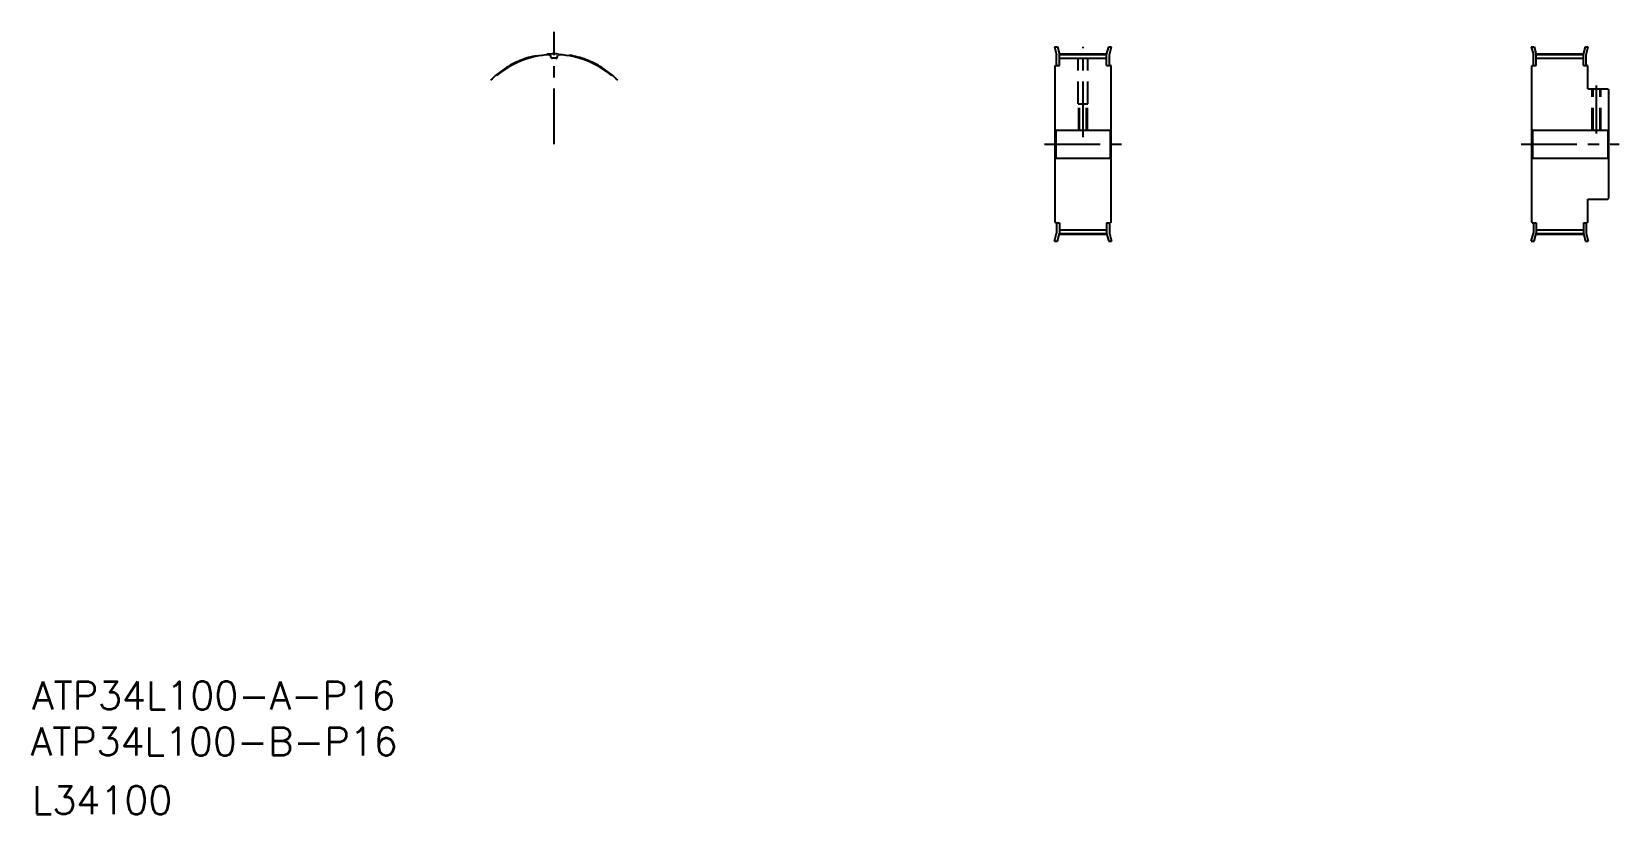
# Model space of a CAD drawing. Extents: x -545 to 363, y -275 to 173.
import ezdxf

# ---------------------------------------------------------------- set-up
doc = ezdxf.new("R2010")
doc.units = 0
doc.linetypes.add('CENTER', pattern=[50.8, 31.75, -6.35, 6.35, -6.35])
doc.linetypes.add('DASHED', pattern=[19.05, 12.7, -6.35])
doc.layers.get('0').update_dxf_attribs({"linetype": 'CONTINUOUS'})
doc.layers.add('CENTER', color=1, linetype='CENTER')
doc.styles.get("Standard").update_dxf_attribs({"font": 'txt', "bigfont": 'BIGFONT'})

msp = doc.modelspace()

# ---------------------------------------------------------------- linework, layer by layer
at = {"color": 7, "linetype": 'CONTINUOUS'}
for p, q in [((39.81, 164.22), (41.46, 164.22)), ((39.81, 164.22), (41.03, 159.67)), ((41.46, 164.22), (42.63, 159.88)), ((69.63, 159.88), (70.79, 164.22)), ((70.79, 164.22), (72.45, 164.22)), ((71.23, 159.67), (72.45, 164.22)), ((312.31, 164.22), (313.96, 164.22)), ((312.31, 164.22), (313.53, 159.67)), ((313.96, 164.22), (315.13, 159.88)), ((342.13, 159.88), (343.29, 164.22)), ((343.29, 164.22), (344.95, 164.22)), ((343.73, 159.67), (344.95, 164.22)), ((-247.93, 158.3), (-248.35, 159.46)), ((-244.41, 158.3), (-243.99, 159.46)), ((41.03, 153.72), (41.03, 159.67)), ((42.63, 159.88), (69.63, 159.88)), ((42.63, 153.72), (42.63, 159.88)), ((42.63, 157.75), (69.63, 157.75)), ((69.63, 153.72), (69.63, 159.88)), ((71.23, 153.72), (71.23, 159.67)), ((313.53, 153.72), (313.53, 159.67)), ((315.13, 159.88), (342.13, 159.88)), ((315.13, 153.72), (315.13, 159.88)), ((315.13, 157.75), (342.13, 157.75)), ((342.13, 153.72), (342.13, 159.88)), ((343.73, 153.72), (343.73, 159.67)), ((40.13, 153.42), (40.43, 153.72)), ((40.13, 64.02), (40.13, 153.42)), ((40.43, 153.72), (42.63, 153.72)), ((69.63, 153.72), (71.83, 153.72)), ((72.13, 153.42), (71.83, 153.72)), ((72.13, 64.02), (72.13, 153.42)), ((312.63, 153.42), (312.93, 153.72)), ((312.63, 64.02), (312.63, 153.42)), ((312.93, 153.72), (315.13, 153.72)), ((342.13, 153.72), (344.33, 153.72)), ((344.63, 153.42), (344.33, 153.72)), ((344.63, 140.22), (344.63, 153.42)), ((344.63, 140.22), (356.13, 140.22)), ((356.13, 140.22), (356.63, 139.72)), ((356.63, 77.72), (356.63, 139.72)), ((312.63, 84.02), (312.63, 133.42)), ((40.13, 117.22), (40.63, 116.72)), ((40.63, 116.72), (71.63, 116.72)), ((40.63, 116.72), (40.63, 100.72)), ((72.13, 117.22), (71.63, 116.72)), ((71.63, 116.72), (71.63, 100.72)), ((312.63, 117.22), (313.13, 116.72)), ((313.13, 116.72), (356.13, 116.72)), ((313.13, 116.72), (313.13, 100.72)), ((356.13, 116.72), (356.63, 117.22)), ((356.13, 116.72), (356.13, 100.72)), ((40.13, 100.22), (40.63, 100.72)), ((40.63, 100.72), (71.63, 100.72)), ((72.13, 100.22), (71.63, 100.72)), ((312.63, 100.22), (313.13, 100.72)), ((313.13, 100.72), (356.13, 100.72)), ((356.13, 100.72), (356.63, 100.22)), ((344.63, 77.22), (356.13, 77.22)), ((344.63, 64.02), (344.63, 77.22)), ((356.13, 77.22), (356.63, 77.72)), ((40.13, 64.02), (40.43, 63.72)), ((40.43, 63.72), (42.63, 63.72)), ((41.03, 63.72), (41.03, 57.77)), ((42.63, 63.72), (42.63, 57.56)), ((69.63, 63.72), (69.63, 57.56)), ((69.63, 63.72), (71.83, 63.72)), ((71.23, 63.72), (71.23, 57.77)), ((72.13, 64.02), (71.83, 63.72)), ((312.63, 64.02), (312.93, 63.72)), ((312.93, 63.72), (315.13, 63.72)), ((313.53, 63.72), (313.53, 57.77)), ((315.13, 63.72), (315.13, 57.56)), ((342.13, 63.72), (344.33, 63.72)), ((342.13, 63.72), (342.13, 57.56)), ((343.73, 63.72), (343.73, 57.77)), ((344.63, 64.02), (344.33, 63.72)), ((39.81, 53.22), (41.03, 57.77)), ((41.46, 53.22), (42.63, 57.56)), ((42.63, 59.69), (69.63, 59.69)), ((42.63, 57.56), (69.63, 57.56)), ((69.63, 57.56), (70.79, 53.22)), ((71.23, 57.77), (72.45, 53.22)), ((312.31, 53.22), (313.53, 57.77)), ((313.96, 53.22), (315.13, 57.56)), ((315.13, 59.69), (342.13, 59.69)), ((315.13, 57.56), (342.13, 57.56)), ((342.13, 57.56), (343.29, 53.22)), ((343.73, 57.77), (344.95, 53.22)), ((39.81, 53.22), (41.46, 53.22)), ((70.79, 53.22), (72.45, 53.22)), ((312.31, 53.22), (313.96, 53.22)), ((343.29, 53.22), (344.95, 53.22))]:
    msp.add_line(p, q, dxfattribs=at)
at = {"color": 3, "linetype": 'DASHED'}
for p, q in [((53.38, 131.72), (53.38, 157.75)), ((58.88, 131.72), (58.88, 157.75)), ((347.13, 116.72), (347.13, 140.22)), ((347.63, 116.72), (347.63, 140.22)), ((351.63, 116.72), (351.63, 140.22)), ((352.13, 116.72), (352.13, 140.22)), ((53.38, 131.72), (58.88, 131.72)), ((53.63, 116.72), (53.63, 131.72)), ((54.13, 116.72), (54.13, 131.72)), ((58.13, 116.72), (58.13, 131.72)), ((58.63, 116.72), (58.63, 131.72))]:
    msp.add_line(p, q, dxfattribs=at)
at = {"color": 7, "linetype": 'CONTINUOUS'}
for centre, radius, start, end in [((-246.17, 108.72), 51.16, 93.03365, 130), ((-248.85, 159.27), 0.53, 20, 93.03365), ((-247.12, 158.6), 0.86, 200, 271.09502), ((-246.17, 108.72), 49.03, 88.90498, 91.09502), ((-245.22, 158.6), 0.86, 268.90498, 340), ((-243.49, 159.27), 0.53, 86.96635, 160), ((-246.17, 108.72), 51.16, 50, 86.96635)]:
    msp.add_arc(centre, radius, start, end, dxfattribs=at)
at = {"layer": 'CENTER', "color": 1, "linetype": 'CENTER'}
for p, q in [((-246.17, 108.72), (-246.17, 172.94)), ((56.13, 112.72), (56.13, 164.22)), ((42.52, 160.26), (69.73, 160.26)), ((315.02, 160.26), (342.23, 160.26)), ((349.63, 114.72), (349.63, 142.22)), ((34.13, 108.72), (78.13, 108.72)), ((306.63, 108.72), (362.63, 108.72)), ((42.52, 57.18), (69.73, 57.18)), ((315.02, 57.18), (342.23, 57.18))]:
    msp.add_line(p, q, dxfattribs=at)
msp.add_arc((-246.17, 108.72), 51.54, 45, 135, dxfattribs=at)

# ---------------------------------------------------------------- texts
at = {"color": 7, "linetype": 'CONTINUOUS'}
for s, p in [('ATP34L100-A-P16', (-544.65, -214.52)), ('ATP34L100-B-P16', (-545.48, -240.94)), ('L34100', (-544.65, -274.52))]:
    msp.add_text(s, height=16, dxfattribs=at).set_placement(p)

doc.saveas('drawing.dxf')
